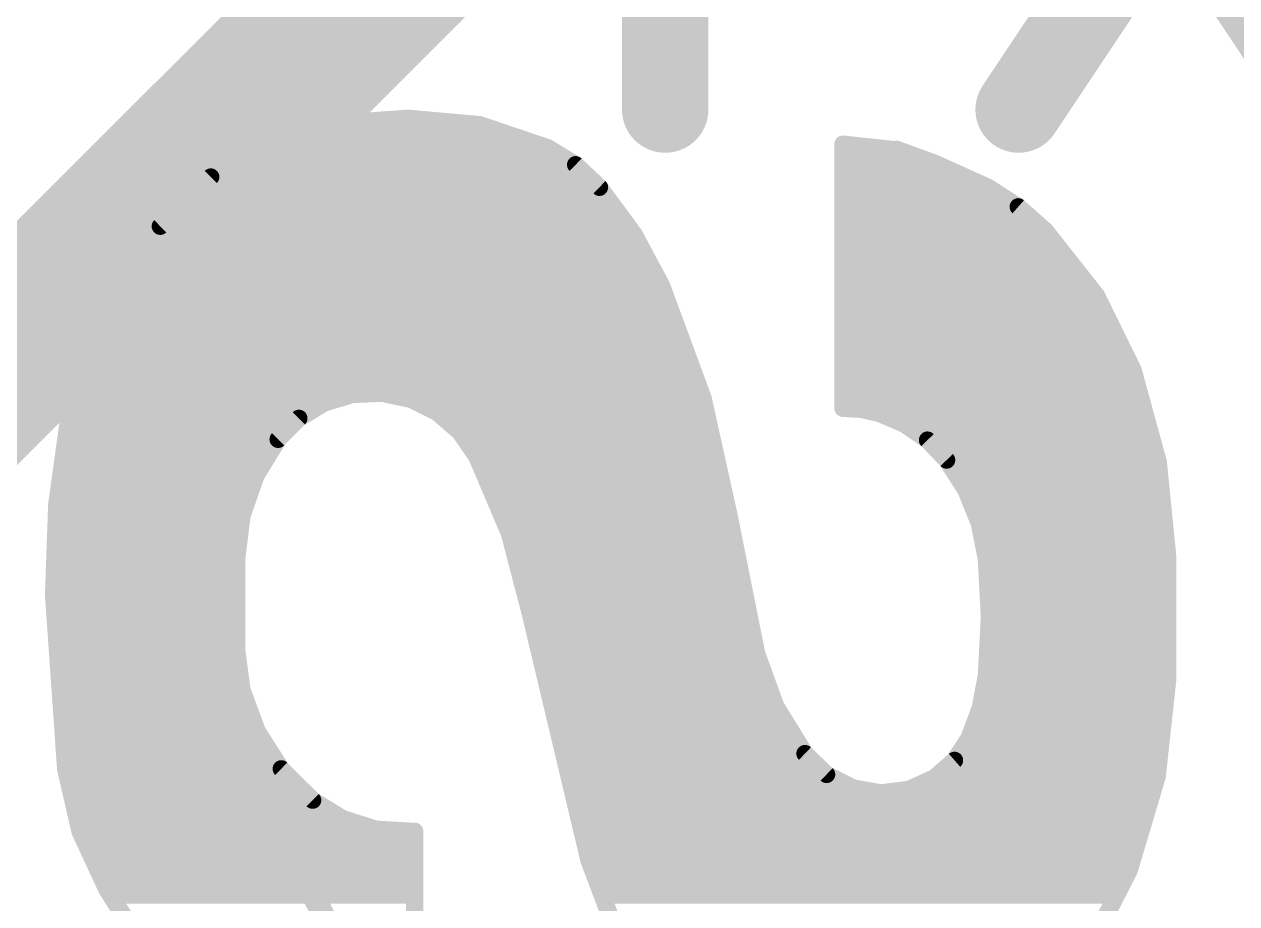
# Model space of a CAD drawing. Extents: x -17 to 90, y -12 to 22.
# Drawn here: x 4.303 to 6.086, y 2.197 to 3.491 of the extents above; entities that cross this region are included whole.
import ezdxf

# ---------------------------------------------------------------- set-up
doc = ezdxf.new("R2010")
doc.units = 0
for name, color, linetype in [('16', 132, 'CONTINUOUS'), ('21', 41, 'CONTINUOUS'), ('22', 40, 'CONTINUOUS')]:
    doc.layers.add(name, color=color, linetype=linetype)

msp = doc.modelspace()

# ---------------------------------------------------------------- linework, layer by layer
at = {"layer": '16', "const_width": 0.254}
msp.add_lwpolyline([(5.715, 4.445), (3.683, 2.413)], dxfattribs=at)
at = {"layer": '21', "const_width": 0.127}
for points in [[(5.2453, 3.3655), (5.2453, 4.0519)], [(5.7649, 4.0519), (6.2225, 3.3655)], [(6.2225, 4.0519), (5.7649, 3.3655)]]:
    msp.add_lwpolyline(points, dxfattribs=at)
at = {"layer": '21', "const_width": 0.0635}
for points in [[(5.7385, 3.3831, 1), (5.7913, 3.3479)], [(5.2135, 3.3655, 1), (5.277, 3.3655)]]:
    msp.add_lwpolyline(points, format="xyb", dxfattribs=at)
at = {"layer": '22', "const_width": 0.0254}
for points in [[(4.6961, 3.3309), (4.7625, 3.3452)], [(4.7625, 3.3452), (4.8666, 3.3528)], [(4.8666, 3.3528), (4.9721, 3.3434)], [(4.9721, 3.3434), (5.0724, 3.3096)], [(4.6335, 3.3043), (4.6961, 3.3309)], [(4.6878, 3.3274), (5.0195, 3.3274)], [(4.5771, 3.2664), (4.6335, 3.3043)], [(5.0724, 3.3096), (5.1136, 3.2844)], [(5.5067, 2.9261), (5.5067, 3.3147)], [(5.5067, 3.3147), (5.5778, 3.3071)], [(5.5499, 3.2588), (5.5855, 3.3071)], [(5.5778, 3.3071), (5.7074, 3.1013)], [(5.5855, 3.3071), (5.6413, 3.2868)], [(4.63, 3.302), (5.0848, 3.302)], [(5.5067, 3.302), (5.581, 3.302)], [(5.5817, 3.302), (5.5995, 3.302)], [(5.6413, 3.2868), (5.7201, 3.2512)], [(4.5923, 3.2766), (5.1219, 3.2766)], [(5.1136, 3.2844), (5.1486, 3.2512)], [(5.5067, 3.2766), (5.597, 3.2766)], [(5.563, 3.2766), (5.6639, 3.2766)], [(4.5028, 3.1938), (4.5771, 3.2664)], [(4.5615, 3.2512), (5.1486, 3.2512)], [(5.1486, 3.2512), (5.1995, 3.1821)], [(5.5067, 3.2512), (5.613, 3.2512)], [(5.6947, 3.0632), (5.5499, 3.2588)], [(5.5555, 3.2512), (5.7201, 3.2512)], [(5.7201, 3.2512), (5.7644, 3.2226)], [(4.5355, 3.2258), (5.1673, 3.2258)], [(5.5067, 3.2258), (5.629, 3.2258)], [(5.5743, 3.2258), (5.7594, 3.2258)], [(5.7644, 3.2226), (5.8039, 3.1877)], [(4.5095, 3.2004), (5.186, 3.2004)], [(5.5067, 3.2004), (5.645, 3.2004)], [(5.5931, 3.2004), (5.7895, 3.2004)], [(4.4422, 3.1094), (4.5028, 3.1938)], [(5.1995, 3.1821), (5.24, 3.1064)], [(5.8039, 3.1877), (5.8796, 3.0917)], [(4.4893, 3.175), (5.2033, 3.175)], [(5.5067, 3.175), (5.661, 3.175)], [(5.6119, 3.175), (5.8139, 3.175)], [(4.471, 3.1496), (5.2169, 3.1496)], [(4.5923, 3.0429), (4.9251, 3.1547)], [(4.9327, 3.1445), (4.6076, 3.0353)], [(4.9099, 3.1496), (4.9353, 3.1496)], [(4.9251, 3.1547), (4.9606, 3.1369)], [(5.1638, 2.7203), (4.9327, 3.1445)], [(5.5067, 3.1496), (5.677, 3.1496)], [(5.6307, 3.1496), (5.834, 3.1496)], [(4.9606, 3.1369), (5.4407, 2.3114)], [(4.397, 3.0159), (4.4422, 3.1094)], [(4.4528, 3.1242), (4.8723, 3.1242)], [(4.8343, 3.1242), (4.968, 3.1242)], [(4.9438, 3.1242), (5.2305, 3.1242)], [(5.5067, 3.1242), (5.693, 3.1242)], [(5.6495, 3.1242), (5.854, 3.1242)], [(4.437, 3.0988), (4.7966, 3.0988)], [(4.7587, 3.0988), (4.9828, 3.0988)], [(4.9576, 3.0988), (5.2428, 3.0988)], [(5.24, 3.1064), (5.301, 2.9409)], [(5.5067, 3.0988), (5.7081, 3.0988)], [(5.6683, 3.0988), (5.874, 3.0988)], [(5.7074, 3.1013), (5.8395, 2.6467)], [(5.8796, 3.0917), (5.9334, 2.982)], [(4.4248, 3.0734), (4.721, 3.0734)], [(4.6831, 3.0734), (4.9975, 3.0734)], [(4.9714, 3.0734), (5.2522, 3.0734)], [(5.5067, 3.0734), (5.7155, 3.0734)], [(5.6871, 3.0734), (5.8886, 3.0734)], [(5.8293, 2.6416), (5.6947, 3.0632)], [(4.4125, 3.048), (4.6454, 3.048)], [(4.5009, 2.6314), (4.5923, 3.0429)], [(4.6075, 3.048), (5.0123, 3.048)], [(4.9853, 3.048), (5.2615, 3.048)], [(5.5067, 3.048), (5.7229, 3.048)], [(5.6996, 3.048), (5.901, 3.048)], [(4.4003, 3.0226), (4.6047, 3.0226)], [(4.6076, 3.0353), (4.5187, 2.6416)], [(4.5878, 3.0226), (5.0271, 3.0226)], [(4.9991, 3.0226), (5.2709, 3.0226)], [(5.5067, 3.0226), (5.7303, 3.0226)], [(5.7077, 3.0226), (5.9135, 3.0226)], [(4.3688, 2.9159), (4.397, 3.0159)], [(4.3918, 2.9972), (4.599, 2.9972)], [(4.5821, 2.9972), (5.0418, 2.9972)], [(5.013, 2.9972), (5.2802, 2.9972)], [(5.5067, 2.9972), (5.7376, 2.9972)], [(5.7158, 2.9972), (5.9259, 2.9972)], [(4.3846, 2.9718), (4.5933, 2.9718)], [(4.5765, 2.9718), (5.0566, 2.9718)], [(5.0268, 2.9718), (5.2896, 2.9718)], [(5.5067, 2.9718), (5.745, 2.9718)], [(5.7239, 2.9718), (5.9362, 2.9718)], [(5.9334, 2.982), (5.9703, 2.8469)], [(4.829, 2.9482), (4.7854, 2.9464)], [(4.8716, 2.9391), (4.829, 2.9482)], [(4.3774, 2.9464), (4.5875, 2.9464)], [(4.5709, 2.9464), (4.7854, 2.9464)], [(4.7438, 2.9338), (4.7066, 2.9113)], [(4.7854, 2.9464), (4.7438, 2.9338)], [(4.8376, 2.9464), (5.0714, 2.9464)], [(4.9106, 2.9196), (4.8716, 2.9391)], [(5.0406, 2.9464), (5.2989, 2.9464)], [(5.301, 2.9409), (5.3391, 2.7686)], [(5.5067, 2.9464), (5.7524, 2.9464)], [(5.732, 2.9464), (5.9431, 2.9464)], [(4.3506, 2.7844), (4.3688, 2.9159)], [(4.3702, 2.921), (4.5818, 2.921)], [(4.5652, 2.921), (4.7226, 2.921)], [(4.7066, 2.9113), (4.6761, 2.8804)], [(4.9079, 2.921), (5.0862, 2.921)], [(4.9435, 2.891), (4.9106, 2.9196)], [(5.0545, 2.921), (5.3054, 2.921)], [(5.5337, 2.9245), (5.5067, 2.9261)], [(5.5601, 2.9185), (5.5337, 2.9245)], [(5.5491, 2.921), (5.7598, 2.921)], [(5.5975, 2.9025), (5.5601, 2.9185)], [(5.7401, 2.921), (5.95, 2.921)], [(4.366, 2.8956), (4.5761, 2.8956)], [(4.5596, 2.8956), (4.6911, 2.8956)], [(4.9382, 2.8956), (5.1009, 2.8956)], [(5.0683, 2.8956), (5.311, 2.8956)], [(5.631, 2.8793), (5.5975, 2.9025)], [(5.6074, 2.8956), (5.7672, 2.8956)], [(5.7482, 2.8956), (5.957, 2.8956)], [(4.6761, 2.8804), (4.6434, 2.8268)], [(4.9682, 2.855), (4.9435, 2.891)], [(5.6591, 2.8499), (5.631, 2.8793)], [(4.3625, 2.8702), (4.5703, 2.8702)], [(4.5539, 2.8702), (4.6699, 2.8702)], [(4.9578, 2.8702), (5.1157, 2.8702)], [(5.0821, 2.8702), (5.3166, 2.8702)], [(5.6397, 2.8702), (5.7746, 2.8702)], [(5.7563, 2.8702), (5.9639, 2.8702)], [(4.3589, 2.8448), (4.5646, 2.8448)], [(4.5483, 2.8448), (4.6544, 2.8448)], [(5.0161, 2.7423), (4.9682, 2.855)], [(4.9725, 2.8448), (5.1305, 2.8448)], [(5.096, 2.8448), (5.3222, 2.8448)], [(5.6875, 2.8056), (5.6591, 2.8499)], [(5.6624, 2.8448), (5.7819, 2.8448)], [(5.7644, 2.8448), (5.9705, 2.8448)], [(5.9703, 2.8469), (5.9842, 2.7076)], [(4.6434, 2.8268), (4.6228, 2.7674)], [(4.3554, 2.8194), (4.5589, 2.8194)], [(4.5427, 2.8194), (4.6409, 2.8194)], [(4.9833, 2.8194), (5.1453, 2.8194)], [(5.1098, 2.8194), (5.3279, 2.8194)], [(5.6787, 2.8194), (5.7893, 2.8194)], [(5.7072, 2.7567), (5.6875, 2.8056)], [(5.7725, 2.8194), (5.973, 2.8194)], [(4.3519, 2.794), (4.5531, 2.794)], [(4.537, 2.794), (4.632, 2.794)], [(4.9941, 2.794), (5.16, 2.794)], [(5.1237, 2.794), (5.3335, 2.794)], [(5.6922, 2.794), (5.7967, 2.794)], [(5.7806, 2.794), (5.9756, 2.794)], [(4.3459, 2.6518), (4.3506, 2.7844)], [(4.35, 2.7686), (4.5474, 2.7686)], [(4.5314, 2.7686), (4.6232, 2.7686)], [(4.6228, 2.7674), (4.6152, 2.7051)], [(5.0049, 2.7686), (5.1748, 2.7686)], [(5.1375, 2.7686), (5.3391, 2.7686)], [(5.3391, 2.7686), (5.3797, 2.5654)], [(5.7024, 2.7686), (5.8041, 2.7686)], [(5.7175, 2.7051), (5.7072, 2.7567)], [(5.7888, 2.7686), (5.9781, 2.7686)], [(4.3491, 2.7432), (4.5416, 2.7432)], [(4.5257, 2.7432), (4.6199, 2.7432)], [(5.0157, 2.7432), (5.1896, 2.7432)], [(5.047, 2.6238), (5.0161, 2.7423)], [(5.1513, 2.7432), (5.3442, 2.7432)], [(5.7099, 2.7432), (5.8115, 2.7432)], [(5.7969, 2.7432), (5.9806, 2.7432)], [(4.3482, 2.7178), (4.5359, 2.7178)], [(4.5201, 2.7178), (4.6168, 2.7178)], [(5.0225, 2.7178), (5.2043, 2.7178)], [(5.4254, 2.2809), (5.1638, 2.7203)], [(5.1653, 2.7178), (5.3493, 2.7178)], [(5.715, 2.7178), (5.8188, 2.7178)], [(5.805, 2.7178), (5.9832, 2.7178)], [(4.6152, 2.7051), (4.6152, 2.5705)], [(5.722, 2.6187), (5.7175, 2.7051)], [(5.9842, 2.7076), (5.9842, 2.5273)], [(4.3473, 2.6924), (4.5302, 2.6924)], [(4.5144, 2.6924), (4.6152, 2.6924)], [(5.0291, 2.6924), (5.2191, 2.6924)], [(5.1804, 2.6924), (5.3543, 2.6924)], [(5.7182, 2.6924), (5.8262, 2.6924)], [(5.8131, 2.6924), (5.9842, 2.6924)], [(4.3464, 2.667), (4.5244, 2.667)], [(4.5088, 2.667), (4.6152, 2.667)], [(5.0357, 2.667), (5.2339, 2.667)], [(5.1955, 2.667), (5.3594, 2.667)], [(5.7195, 2.667), (5.8336, 2.667)], [(5.8212, 2.667), (5.9842, 2.667)], [(4.3637, 2.3952), (4.3459, 2.6518)], [(5.8395, 2.6467), (5.7302, 2.2276)], [(4.3466, 2.6416), (4.5187, 2.6416)], [(4.8768, 1.9177), (4.5009, 2.6314)], [(4.5032, 2.6416), (4.6152, 2.6416)], [(4.5187, 2.6416), (4.8768, 1.9177)], [(5.0424, 2.6416), (5.2487, 2.6416)], [(5.2107, 2.6416), (5.3645, 2.6416)], [(5.715, 2.2631), (5.8293, 2.6416)], [(5.7208, 2.6416), (5.8382, 2.6416)], [(5.8293, 2.6416), (5.9842, 2.6416)], [(4.3484, 2.6162), (4.5313, 2.6162)], [(4.5089, 2.6162), (4.6152, 2.6162)], [(5.1333, 2.2606), (5.047, 2.6238)], [(5.0488, 2.6162), (5.2634, 2.6162)], [(5.2258, 2.6162), (5.3696, 2.6162)], [(5.7175, 2.5324), (5.722, 2.6187)], [(5.7218, 2.6162), (5.8315, 2.6162)], [(5.8216, 2.6162), (5.9842, 2.6162)], [(4.3501, 2.5908), (4.5438, 2.5908)], [(4.5223, 2.5908), (4.6152, 2.5908)], [(5.0548, 2.5908), (5.2782, 2.5908)], [(5.2409, 2.5908), (5.3746, 2.5908)], [(5.7205, 2.5908), (5.8249, 2.5908)], [(5.814, 2.5908), (5.9842, 2.5908)], [(4.3519, 2.5654), (4.5564, 2.5654)], [(4.5357, 2.5654), (4.6159, 2.5654)], [(4.6152, 2.5705), (4.6228, 2.5121)], [(5.0609, 2.5654), (5.293, 2.5654)], [(5.256, 2.5654), (5.3797, 2.5654)], [(5.3797, 2.5654), (5.4077, 2.4881)], [(5.7192, 2.5654), (5.8183, 2.5654)], [(5.8063, 2.5654), (5.9842, 2.5654)], [(4.3537, 2.54), (4.569, 2.54)], [(4.549, 2.54), (4.6192, 2.54)], [(5.0669, 2.54), (5.3077, 2.54)], [(5.2711, 2.54), (5.3889, 2.54)], [(5.7179, 2.54), (5.8117, 2.54)], [(5.7986, 2.54), (5.9842, 2.54)], [(5.7086, 2.4856), (5.7175, 2.5324)], [(5.9842, 2.5273), (5.9687, 2.3843)], [(4.3554, 2.5146), (4.5815, 2.5146)], [(4.5624, 2.5146), (4.6225, 2.5146)], [(4.6228, 2.5121), (4.6454, 2.4508)], [(5.073, 2.5146), (5.3225, 2.5146)], [(5.2863, 2.5146), (5.3981, 2.5146)], [(5.7141, 2.5146), (5.8051, 2.5146)], [(5.7909, 2.5146), (5.9828, 2.5146)], [(4.3572, 2.4892), (4.5941, 2.4892)], [(4.5758, 2.4892), (4.6312, 2.4892)], [(5.079, 2.4892), (5.3373, 2.4892)], [(5.3014, 2.4892), (5.4073, 2.4892)], [(5.4077, 2.4881), (5.4508, 2.4181)], [(5.6921, 2.4409), (5.7086, 2.4856)], [(5.7093, 2.4892), (5.7984, 2.4892)], [(5.7833, 2.4892), (5.9801, 2.4892)], [(4.3589, 2.4638), (4.6067, 2.4638)], [(4.5892, 2.4638), (4.6406, 2.4638)], [(4.6454, 2.4508), (4.6806, 2.3957)], [(5.085, 2.4638), (5.3521, 2.4638)], [(5.3165, 2.4638), (5.4226, 2.4638)], [(5.7006, 2.4638), (5.7918, 2.4638)], [(5.7756, 2.4638), (5.9773, 2.4638)], [(4.3607, 2.4384), (4.6192, 2.4384)], [(4.6026, 2.4384), (4.6533, 2.4384)], [(5.0911, 2.4384), (5.3668, 2.4384)], [(5.3316, 2.4384), (5.4383, 2.4384)], [(5.6708, 2.4082), (5.6921, 2.4409)], [(5.6905, 2.4384), (5.7852, 2.4384)], [(5.7679, 2.4384), (5.9746, 2.4384)], [(4.3625, 2.413), (4.6318, 2.413)], [(4.6159, 2.413), (4.6696, 2.413)], [(5.0971, 2.413), (5.3816, 2.413)], [(5.3468, 2.413), (5.4561, 2.413)], [(5.4508, 2.4181), (5.4826, 2.3874)], [(5.6739, 2.413), (5.7786, 2.413)], [(5.7603, 2.413), (5.9718, 2.413)], [(4.3849, 2.3031), (4.3637, 2.3952)], [(4.6806, 2.3957), (4.7269, 2.3495)], [(5.6413, 2.3825), (5.6708, 2.4082)], [(4.3655, 2.3876), (4.6443, 2.3876)], [(4.6293, 2.3876), (4.6887, 2.3876)], [(5.1031, 2.3876), (5.3964, 2.3876)], [(5.3619, 2.3876), (5.4824, 2.3876)], [(5.4826, 2.3874), (5.522, 2.3673)], [(5.6037, 2.3654), (5.6413, 2.3825)], [(5.6472, 2.3876), (5.7719, 2.3876)], [(5.7526, 2.3876), (5.9691, 2.3876)], [(5.9687, 2.3843), (5.9276, 2.2465)], [(4.3713, 2.3622), (4.6569, 2.3622)], [(4.6427, 2.3622), (4.7142, 2.3622)], [(5.1092, 2.3622), (5.4112, 2.3622)], [(5.377, 2.3622), (5.5511, 2.3622)], [(5.522, 2.3673), (5.5627, 2.3602)], [(5.5627, 2.3602), (5.6037, 2.3654)], [(5.5787, 2.3622), (5.7653, 2.3622)], [(5.7449, 2.3622), (5.9621, 2.3622)], [(4.7269, 2.3495), (4.7709, 2.3224)], [(4.3772, 2.3368), (4.6695, 2.3368)], [(4.6561, 2.3368), (4.7475, 2.3368)], [(5.1152, 2.3368), (5.4259, 2.3368)], [(5.3921, 2.3368), (5.7587, 2.3368)], [(5.7373, 2.3368), (5.9546, 2.3368)], [(4.383, 2.3114), (4.682, 2.3114)], [(4.6694, 2.3114), (4.8056, 2.3114)], [(4.7709, 2.3224), (4.8201, 2.3068)], [(4.8201, 2.3068), (4.8717, 2.3038)], [(5.1212, 2.3114), (5.4407, 2.3114)], [(5.4072, 2.3114), (5.7521, 2.3114)], [(5.4407, 2.3114), (5.715, 2.2631)], [(5.7296, 2.3114), (5.947, 2.3114)], [(4.4247, 2.2174), (4.3849, 2.3031)], [(4.8717, 2.3038), (4.8768, 2.3038)], [(4.8768, 2.3038), (4.8768, 1.9177)], [(4.3929, 2.286), (4.6946, 2.286)], [(4.6828, 2.286), (4.8768, 2.286)], [(5.1273, 2.286), (5.5849, 2.286)], [(5.4224, 2.286), (5.7454, 2.286)], [(5.7302, 2.2276), (5.4254, 2.2809)], [(5.7219, 2.286), (5.9394, 2.286)], [(4.4047, 2.2606), (4.7072, 2.2606)], [(4.6962, 2.2606), (4.8768, 2.2606)], [(5.1639, 2.1798), (5.1333, 2.2606)], [(5.1333, 2.2606), (5.9318, 2.2606)], [(5.5415, 2.2606), (5.7388, 2.2606)], [(4.4164, 2.2352), (4.7197, 2.2352)], [(4.7096, 2.2352), (4.8768, 2.2352)], [(5.1429, 2.2352), (5.9219, 2.2352)], [(5.6867, 2.2352), (5.7322, 2.2352)], [(5.9276, 2.2465), (5.8623, 2.1184)], [(4.5009, 2.098), (4.4247, 2.2174)], [(4.4296, 2.2098), (4.7323, 2.2098)], [(4.723, 2.2098), (4.8768, 2.2098)], [(5.1525, 2.2098), (5.9089, 2.2098)]]:
    msp.add_lwpolyline(points, dxfattribs=at)
at = {"layer": '22', "const_width": 0.0127}
for points in [[(4.762, 3.3515, 1), (4.763, 3.3389)], [(4.7638, 3.339, 1), (4.7612, 3.3514)], [(4.8672, 3.3591, 1), (4.866, 3.3465)], [(4.8671, 3.3465, 1), (4.8661, 3.3591)], [(4.9741, 3.3494, 1), (4.97, 3.3374)], [(4.9715, 3.3371, 1), (4.9726, 3.3497)], [(4.6878, 3.3338, 1), (4.6878, 3.3211)], [(4.6947, 3.3371, 1), (4.6974, 3.3247)], [(4.6985, 3.3251, 1), (4.6936, 3.3368)], [(5.0195, 3.3211, 1), (5.0195, 3.3338)], [(4.631, 3.3102, 1), (4.636, 3.2985)], [(4.637, 3.2991, 1), (4.63, 3.3096)], [(5.0757, 3.315, 1), (5.0691, 3.3042)], [(5.0704, 3.3036, 1), (5.0744, 3.3156)], [(5.5074, 3.321, 1), (5.506, 3.3084)], [(5.5131, 3.3147, 1), (5.5004, 3.3147)], [(5.5832, 3.3105, 1), (5.5724, 3.3037)], [(5.5771, 3.3008, 1), (5.5785, 3.3134)], [(5.5877, 3.3131, 1), (5.5833, 3.3011)], [(5.5906, 3.3033, 1), (5.5804, 3.3109)], [(4.63, 3.3083, 1), (4.63, 3.2957)], [(5.0848, 3.2957, 1), (5.0848, 3.3083)], [(5.5067, 3.3083, 1), (5.5067, 3.2957)], [(5.5817, 3.3083, 1), (5.5817, 3.2957)], [(5.581, 3.2957, 1), (5.581, 3.3083)], [(5.5995, 3.2957, 1), (5.5995, 3.3083)], [(5.6439, 3.2926, 1), (5.6387, 3.281)], [(5.6391, 3.2808, 1), (5.6435, 3.2928)], [(4.5923, 3.283, 1), (4.5923, 3.2703)], [(5.118, 3.289, 1), (5.1092, 3.2798)], [(5.1103, 3.279, 1), (5.1169, 3.2899)], [(5.1219, 3.2703, 1), (5.1219, 3.283)], [(5.5067, 3.283, 1), (5.5067, 3.2703)], [(5.563, 3.283, 1), (5.563, 3.2703)], [(5.597, 3.2703, 1), (5.597, 3.283)], [(5.6639, 3.2703, 1), (5.6639, 3.283)], [(4.5615, 3.2576, 1), (4.5615, 3.2449)], [(4.5736, 3.2717, 1), (4.5806, 3.2611)], [(4.5815, 3.2619, 1), (4.5727, 3.2709)], [(5.1537, 3.255, 1), (5.1435, 3.2474)], [(5.1486, 3.2449, 1), (5.1486, 3.2576)], [(5.5067, 3.2576, 1), (5.5067, 3.2449)], [(5.555, 3.2626, 1), (5.5448, 3.255)], [(5.5448, 3.2626, 1), (5.555, 3.255)], [(5.5555, 3.2576, 1), (5.5555, 3.2449)], [(5.613, 3.2449, 1), (5.613, 3.2576)], [(5.7235, 3.2565, 1), (5.7167, 3.2459)], [(5.7175, 3.2454, 1), (5.7227, 3.257)], [(5.7201, 3.2449, 1), (5.7201, 3.2576)], [(5.1442, 3.2466, 1), (5.153, 3.2558)], [(4.5355, 3.2321, 1), (4.5355, 3.2195)], [(5.1673, 3.2195, 1), (5.1673, 3.2321)], [(5.5067, 3.2321, 1), (5.5067, 3.2195)], [(5.5743, 3.2321, 1), (5.5743, 3.2195)], [(5.629, 3.2195, 1), (5.629, 3.2321)], [(5.7686, 3.2273, 1), (5.7602, 3.2178)], [(5.7594, 3.2195, 1), (5.7594, 3.2321)], [(5.7609, 3.2172, 1), (5.7678, 3.2279)], [(4.5095, 3.2067, 1), (4.5095, 3.1941)], [(5.186, 3.1941, 1), (5.186, 3.2067)], [(5.5067, 3.2067, 1), (5.5067, 3.1941)], [(5.5931, 3.2067, 1), (5.5931, 3.1941)], [(5.645, 3.1941, 1), (5.645, 3.2067)], [(5.7895, 3.1941, 1), (5.7895, 3.2067)], [(4.4984, 3.1983, 1), (4.5072, 3.1893)], [(4.508, 3.1901, 1), (4.4976, 3.1975)], [(5.2051, 3.1851, 1), (5.1939, 3.1791)], [(5.1944, 3.1783, 1), (5.2046, 3.1858)], [(5.8089, 3.1916, 1), (5.7989, 3.1838)], [(5.7997, 3.1829, 1), (5.8081, 3.1925)], [(4.4893, 3.1814, 1), (4.4893, 3.1687)], [(5.2033, 3.1687, 1), (5.2033, 3.1814)], [(5.5067, 3.1814, 1), (5.5067, 3.1687)], [(5.6119, 3.1814, 1), (5.6119, 3.1687)], [(5.661, 3.1687, 1), (5.661, 3.1814)], [(5.8139, 3.1687, 1), (5.8139, 3.1814)], [(4.471, 3.1559, 1), (4.471, 3.1433)], [(4.9099, 3.1559, 1), (4.9099, 3.1433)], [(4.9279, 3.1604, 1), (4.9223, 3.149)], [(4.9271, 3.1487, 1), (4.9231, 3.1607)], [(4.9383, 3.1475, 1), (4.9271, 3.1415)], [(4.9347, 3.1385, 1), (4.9307, 3.1505)], [(4.9353, 3.1433, 1), (4.9353, 3.1559)], [(5.2169, 3.1433, 1), (5.2169, 3.1559)], [(5.5067, 3.1559, 1), (5.5067, 3.1433)], [(5.6307, 3.1559, 1), (5.6307, 3.1433)], [(5.677, 3.1433, 1), (5.677, 3.1559)], [(5.834, 3.1433, 1), (5.834, 3.1559)], [(4.9661, 3.1401, 1), (4.9551, 3.1337)], [(4.9578, 3.1312, 1), (4.9634, 3.1426)], [(4.4479, 3.1067, 1), (4.4364, 3.1122)], [(4.4528, 3.1305, 1), (4.4528, 3.1179)], [(4.8343, 3.1305, 1), (4.8343, 3.1179)], [(4.8723, 3.1179, 1), (4.8723, 3.1305)], [(4.9438, 3.1305, 1), (4.9438, 3.1179)], [(4.968, 3.1179, 1), (4.968, 3.1305)], [(5.2305, 3.1179, 1), (5.2305, 3.1305)], [(5.5067, 3.1305, 1), (5.5067, 3.1179)], [(5.6495, 3.1305, 1), (5.6495, 3.1179)], [(5.693, 3.1179, 1), (5.693, 3.1305)], [(5.854, 3.1179, 1), (5.854, 3.1305)], [(4.437, 3.1052, 1), (4.437, 3.0925)], [(4.437, 3.1131, 1), (4.4473, 3.1057)], [(4.7587, 3.1052, 1), (4.7587, 3.0925)], [(4.7966, 3.0925, 1), (4.7966, 3.1052)], [(4.9576, 3.1052, 1), (4.9576, 3.0925)], [(4.9828, 3.0925, 1), (4.9828, 3.1052)], [(5.246, 3.1086, 1), (5.234, 3.1042)], [(5.2344, 3.1034, 1), (5.2456, 3.1094)], [(5.2428, 3.0925, 1), (5.2428, 3.1052)], [(5.5067, 3.1052, 1), (5.5067, 3.0925)], [(5.6683, 3.1052, 1), (5.6683, 3.0925)], [(5.7135, 3.1031, 1), (5.7013, 3.0995)], [(5.702, 3.0979, 1), (5.7128, 3.1047)], [(5.7081, 3.0925, 1), (5.7081, 3.1052)], [(5.8853, 3.0945, 1), (5.8739, 3.0889)], [(5.874, 3.0925, 1), (5.874, 3.1052)], [(4.4248, 3.0798, 1), (4.4248, 3.0671)], [(4.6831, 3.0798, 1), (4.6831, 3.0671)], [(4.721, 3.0671, 1), (4.721, 3.0798)], [(4.9714, 3.0798, 1), (4.9714, 3.0671)], [(4.9975, 3.0671, 1), (4.9975, 3.0798)], [(5.2522, 3.0671, 1), (5.2522, 3.0798)], [(5.5067, 3.0798, 1), (5.5067, 3.0671)], [(5.6871, 3.0798, 1), (5.6871, 3.0671)], [(5.7155, 3.0671, 1), (5.7155, 3.0798)], [(5.8746, 3.0878, 1), (5.8846, 3.0957)], [(5.8886, 3.0671, 1), (5.8886, 3.0798)], [(5.7007, 3.0651, 1), (5.6887, 3.0613)], [(5.6896, 3.0594, 1), (5.6998, 3.067)], [(4.4125, 3.0543, 1), (4.4125, 3.0417)], [(4.5903, 3.0489, 1), (4.5943, 3.0369)], [(4.5985, 3.0415, 1), (4.5861, 3.0443)], [(4.6075, 3.0543, 1), (4.6075, 3.0417)], [(4.6454, 3.0417, 1), (4.6454, 3.0543)], [(4.9853, 3.0543, 1), (4.9853, 3.0417)], [(5.0123, 3.0417, 1), (5.0123, 3.0543)], [(5.2615, 3.0417, 1), (5.2615, 3.0543)], [(5.5067, 3.0543, 1), (5.5067, 3.0417)], [(5.6996, 3.0543, 1), (5.6996, 3.0417)], [(5.7229, 3.0417, 1), (5.7229, 3.0543)], [(5.901, 3.0417, 1), (5.901, 3.0543)], [(4.4003, 3.029, 1), (4.4003, 3.0163)], [(4.5878, 3.029, 1), (4.5878, 3.0163)], [(4.6056, 3.0413, 1), (4.6096, 3.0293)], [(4.6138, 3.0339, 1), (4.6014, 3.0367)], [(4.6047, 3.0163, 1), (4.6047, 3.029)], [(4.9991, 3.029, 1), (4.9991, 3.0163)], [(5.0271, 3.0163, 1), (5.0271, 3.029)], [(5.2709, 3.0163, 1), (5.2709, 3.029)], [(5.5067, 3.029, 1), (5.5067, 3.0163)], [(5.7077, 3.029, 1), (5.7077, 3.0163)], [(5.7303, 3.0163, 1), (5.7303, 3.029)], [(5.9135, 3.0163, 1), (5.9135, 3.029)], [(4.3913, 3.0186, 1), (4.4028, 3.0131)], [(4.4032, 3.0141, 1), (4.3909, 3.0176)], [(4.3918, 3.0036, 1), (4.3918, 2.9909)], [(4.5821, 3.0036, 1), (4.5821, 2.9909)], [(4.599, 2.9909, 1), (4.599, 3.0036)], [(5.013, 3.0036, 1), (5.013, 2.9909)], [(5.0418, 2.9909, 1), (5.0418, 3.0036)], [(5.2802, 2.9909, 1), (5.2802, 3.0036)], [(5.5067, 3.0036, 1), (5.5067, 2.9909)], [(5.7158, 3.0036, 1), (5.7158, 2.9909)], [(5.7376, 2.9909, 1), (5.7376, 3.0036)], [(5.9259, 2.9909, 1), (5.9259, 3.0036)], [(4.3846, 2.9781, 1), (4.3846, 2.9655)], [(4.5765, 2.9781, 1), (4.5765, 2.9655)], [(4.5933, 2.9655, 1), (4.5933, 2.9781)], [(5.0268, 2.9781, 1), (5.0268, 2.9655)], [(5.0566, 2.9655, 1), (5.0566, 2.9781)], [(5.2896, 2.9655, 1), (5.2896, 2.9781)], [(5.5067, 2.9781, 1), (5.5067, 2.9655)], [(5.7239, 2.9781, 1), (5.7239, 2.9655)], [(5.745, 2.9655, 1), (5.745, 2.9781)], [(5.9395, 2.9837, 1), (5.9273, 2.9803)], [(5.9277, 2.9792, 1), (5.9391, 2.9848)], [(5.9362, 2.9655, 1), (5.9362, 2.9781)], [(4.8303, 2.9545, 1), (4.8277, 2.942)], [(4.8292, 2.9419, 1), (4.8287, 2.9546)], [(4.3774, 2.9527, 1), (4.3774, 2.9401)], [(4.5709, 2.9527, 1), (4.5709, 2.9401)], [(4.5875, 2.9401, 1), (4.5875, 2.9527)], [(4.742, 2.9399, 1), (4.7457, 2.9277)], [(4.7471, 2.9284, 1), (4.7405, 2.9392)], [(4.7851, 2.9527, 1), (4.7857, 2.9401)], [(4.7872, 2.9403, 1), (4.7836, 2.9525)], [(4.7854, 2.9401, 1), (4.7854, 2.9527)], [(4.8376, 2.9527, 1), (4.8376, 2.9401)], [(4.8745, 2.9448, 1), (4.8688, 2.9334)], [(4.8703, 2.9329, 1), (4.873, 2.9453)], [(5.0406, 2.9527, 1), (5.0406, 2.9401)], [(5.0714, 2.9401, 1), (5.0714, 2.9527)], [(5.3072, 2.9422, 1), (5.2948, 2.9395)], [(5.295, 2.9387, 1), (5.3069, 2.943)], [(5.2989, 2.9401, 1), (5.2989, 2.9527)], [(5.5067, 2.9527, 1), (5.5067, 2.9401)], [(5.732, 2.9527, 1), (5.732, 2.9401)], [(5.7524, 2.9401, 1), (5.7524, 2.9527)], [(5.9431, 2.9401, 1), (5.9431, 2.9527)], [(4.3751, 2.915, 1), (4.3625, 2.9168)], [(4.3702, 2.9274, 1), (4.3702, 2.9147)], [(4.5652, 2.9274, 1), (4.5652, 2.9147)], [(4.5818, 2.9147, 1), (4.5818, 2.9274)], [(4.7111, 2.9069, 1), (4.7021, 2.9158)], [(4.7226, 2.9147, 1), (4.7226, 2.9274)], [(4.9079, 2.9274, 1), (4.9079, 2.9147)], [(4.9148, 2.9244, 1), (4.9065, 2.9148)], [(4.9078, 2.9139, 1), (4.9135, 2.9253)], [(5.0545, 2.9274, 1), (5.0545, 2.9147)], [(5.0862, 2.9147, 1), (5.0862, 2.9274)], [(5.3054, 2.9147, 1), (5.3054, 2.9274)], [(5.5071, 2.9324, 1), (5.5063, 2.9198)], [(5.5004, 2.9261, 1), (5.5131, 2.9261)], [(5.5351, 2.9307, 1), (5.5323, 2.9183)], [(5.5333, 2.9181, 1), (5.5341, 2.9308)], [(5.5491, 2.9274, 1), (5.5491, 2.9147)], [(5.5626, 2.9243, 1), (5.5576, 2.9127)], [(5.5587, 2.9123, 1), (5.5615, 2.9247)], [(5.7401, 2.9274, 1), (5.7401, 2.9147)], [(5.7598, 2.9147, 1), (5.7598, 2.9274)], [(5.95, 2.9147, 1), (5.95, 2.9274)], [(4.366, 2.9019, 1), (4.366, 2.8893)], [(4.3627, 2.9176, 1), (4.3749, 2.9142)], [(4.5596, 2.9019, 1), (4.5596, 2.8893)], [(4.5761, 2.8893, 1), (4.5761, 2.9019)], [(4.6911, 2.8893, 1), (4.6911, 2.9019)], [(4.7033, 2.9168, 1), (4.7099, 2.9059)], [(4.9382, 2.9019, 1), (4.9382, 2.8893)], [(5.0683, 2.9019, 1), (5.0683, 2.8893)], [(5.1009, 2.8893, 1), (5.1009, 2.9019)], [(5.311, 2.8893, 1), (5.311, 2.9019)], [(5.6011, 2.9077, 1), (5.5939, 2.8972)], [(5.595, 2.8966, 1), (5.6, 2.9083)], [(5.6074, 2.9019, 1), (5.6074, 2.8893)], [(5.7482, 2.9019, 1), (5.7482, 2.8893)], [(5.7672, 2.8893, 1), (5.7672, 2.9019)], [(5.957, 2.8893, 1), (5.957, 2.9019)], [(4.6716, 2.8849, 1), (4.6806, 2.8759)], [(4.6815, 2.8771, 1), (4.6707, 2.8837)], [(4.9488, 2.8946, 1), (4.9383, 2.8874)], [(4.9394, 2.8862, 1), (4.9477, 2.8958)], [(5.6355, 2.8837, 1), (5.6264, 2.8749)], [(5.6273, 2.8741, 1), (5.6346, 2.8845)], [(4.3625, 2.8765, 1), (4.3625, 2.8639)], [(4.5539, 2.8765, 1), (4.5539, 2.8639)], [(4.5703, 2.8639, 1), (4.5703, 2.8765)], [(4.6699, 2.8639, 1), (4.6699, 2.8765)], [(4.9578, 2.8765, 1), (4.9578, 2.8639)], [(5.0821, 2.8765, 1), (5.0821, 2.8639)], [(5.1157, 2.8639, 1), (5.1157, 2.8765)], [(5.3166, 2.8639, 1), (5.3166, 2.8765)], [(5.6397, 2.8765, 1), (5.6397, 2.8639)], [(5.7563, 2.8765, 1), (5.7563, 2.8639)], [(5.7746, 2.8639, 1), (5.7746, 2.8765)], [(5.9639, 2.8639, 1), (5.9639, 2.8765)], [(4.3589, 2.8512, 1), (4.3589, 2.8385)], [(4.5483, 2.8512, 1), (4.5483, 2.8385)], [(4.5646, 2.8385, 1), (4.5646, 2.8512)], [(4.6544, 2.8385, 1), (4.6544, 2.8512)], [(4.974, 2.8575, 1), (4.9624, 2.8525)], [(4.963, 2.8514, 1), (4.9734, 2.8586)], [(4.9725, 2.8512, 1), (4.9725, 2.8385)], [(5.096, 2.8512, 1), (5.096, 2.8385)], [(5.1305, 2.8385, 1), (5.1305, 2.8512)], [(5.3222, 2.8385, 1), (5.3222, 2.8512)], [(5.6644, 2.8533, 1), (5.6538, 2.8465)], [(5.6545, 2.8455, 1), (5.6637, 2.8543)], [(5.6624, 2.8512, 1), (5.6624, 2.8385)], [(5.7644, 2.8512, 1), (5.7644, 2.8385)], [(5.7819, 2.8385, 1), (5.7819, 2.8512)], [(5.9766, 2.8476, 1), (5.964, 2.8463)], [(5.9641, 2.8452, 1), (5.9764, 2.8486)], [(5.9705, 2.8385, 1), (5.9705, 2.8512)], [(4.638, 2.8301, 1), (4.6489, 2.8235)], [(4.6494, 2.8247, 1), (4.6374, 2.8288)], [(4.3554, 2.8258, 1), (4.3554, 2.8131)], [(4.5427, 2.8258, 1), (4.5427, 2.8131)], [(4.5589, 2.8131, 1), (4.5589, 2.8258)], [(4.6409, 2.8131, 1), (4.6409, 2.8258)], [(4.9833, 2.8258, 1), (4.9833, 2.8131)], [(5.1098, 2.8258, 1), (5.1098, 2.8131)], [(5.1453, 2.8131, 1), (5.1453, 2.8258)], [(5.3279, 2.8131, 1), (5.3279, 2.8258)], [(5.6787, 2.8258, 1), (5.6787, 2.8131)], [(5.6934, 2.8079, 1), (5.6816, 2.8032)], [(5.7725, 2.8258, 1), (5.7725, 2.8131)], [(5.7893, 2.8131, 1), (5.7893, 2.8258)], [(5.973, 2.8131, 1), (5.973, 2.8258)], [(4.3519, 2.8003, 1), (4.3519, 2.7877)], [(4.537, 2.8003, 1), (4.537, 2.7877)], [(4.5531, 2.7877, 1), (4.5531, 2.8003)], [(4.632, 2.7877, 1), (4.632, 2.8003)], [(4.9941, 2.8003, 1), (4.9941, 2.7877)], [(5.1237, 2.8003, 1), (5.1237, 2.7877)], [(5.16, 2.7877, 1), (5.16, 2.8003)], [(5.3335, 2.7877, 1), (5.3335, 2.8003)], [(5.6822, 2.8021, 1), (5.6929, 2.809)], [(5.6922, 2.8003, 1), (5.6922, 2.7877)], [(5.7806, 2.8003, 1), (5.7806, 2.7877)], [(5.7967, 2.7877, 1), (5.7967, 2.8003)], [(5.9756, 2.7877, 1), (5.9756, 2.8003)], [(4.3569, 2.7842, 1), (4.3442, 2.7847)], [(4.3443, 2.7853, 1), (4.3569, 2.7836)], [(4.35, 2.775, 1), (4.35, 2.7623)], [(4.5314, 2.775, 1), (4.5314, 2.7623)], [(4.5474, 2.7623, 1), (4.5474, 2.775)], [(4.6291, 2.7667, 1), (4.6165, 2.7682)], [(4.6168, 2.7695, 1), (4.6288, 2.7654)], [(4.6232, 2.7623, 1), (4.6232, 2.775)], [(5.0049, 2.775, 1), (5.0049, 2.7623)], [(5.1375, 2.775, 1), (5.1375, 2.7623)], [(5.1748, 2.7623, 1), (5.1748, 2.775)], [(5.3453, 2.7698, 1), (5.3329, 2.7674)], [(5.3329, 2.7672, 1), (5.3453, 2.77)], [(5.3391, 2.7623, 1), (5.3391, 2.775)], [(5.7024, 2.775, 1), (5.7024, 2.7623)], [(5.7134, 2.758, 1), (5.701, 2.7555)], [(5.7013, 2.7544, 1), (5.7131, 2.7591)], [(5.7888, 2.775, 1), (5.7888, 2.7623)], [(5.8041, 2.7623, 1), (5.8041, 2.775)], [(5.9781, 2.7623, 1), (5.9781, 2.775)], [(4.3491, 2.7496, 1), (4.3491, 2.7369)], [(4.5257, 2.7496, 1), (4.5257, 2.7369)], [(4.5416, 2.7369, 1), (4.5416, 2.7496)], [(4.6199, 2.7369, 1), (4.6199, 2.7496)], [(5.0157, 2.7496, 1), (5.0157, 2.7369)], [(5.0222, 2.7439, 1), (5.0099, 2.7407)], [(5.0102, 2.7398, 1), (5.0219, 2.7448)], [(5.1513, 2.7496, 1), (5.1513, 2.7369)], [(5.1896, 2.7369, 1), (5.1896, 2.7496)], [(5.3442, 2.7369, 1), (5.3442, 2.7496)], [(5.7099, 2.7496, 1), (5.7099, 2.7369)], [(5.7969, 2.7496, 1), (5.7969, 2.7369)], [(5.8115, 2.7369, 1), (5.8115, 2.7496)], [(5.9806, 2.7369, 1), (5.9806, 2.7496)], [(4.3482, 2.7241, 1), (4.3482, 2.7115)], [(4.5201, 2.7241, 1), (4.5201, 2.7115)], [(4.5359, 2.7115, 1), (4.5359, 2.7241)], [(4.6168, 2.7115, 1), (4.6168, 2.7241)], [(5.0225, 2.7241, 1), (5.0225, 2.7115)], [(5.1693, 2.7235, 1), (5.1583, 2.7171)], [(5.1582, 2.7173, 1), (5.1694, 2.7233)], [(5.1653, 2.7241, 1), (5.1653, 2.7115)], [(5.2043, 2.7115, 1), (5.2043, 2.7241)], [(5.3493, 2.7115, 1), (5.3493, 2.7241)], [(5.715, 2.7241, 1), (5.715, 2.7115)], [(5.805, 2.7241, 1), (5.805, 2.7115)], [(5.8188, 2.7115, 1), (5.8188, 2.7241)], [(5.9832, 2.7115, 1), (5.9832, 2.7241)], [(4.6216, 2.7051, 1), (4.6089, 2.7051)], [(4.6089, 2.7059, 1), (4.6215, 2.7043)], [(5.7238, 2.7054, 1), (5.7112, 2.7048)], [(5.7113, 2.7039, 1), (5.7237, 2.7063)], [(5.9906, 2.7076, 1), (5.9779, 2.7076)], [(5.9779, 2.707, 1), (5.9905, 2.7082)], [(4.3473, 2.6987, 1), (4.3473, 2.6861)], [(4.5144, 2.6987, 1), (4.5144, 2.6861)], [(4.5302, 2.6861, 1), (4.5302, 2.6987)], [(4.6152, 2.6861, 1), (4.6152, 2.6987)], [(5.0291, 2.6987, 1), (5.0291, 2.6861)], [(5.1804, 2.6987, 1), (5.1804, 2.6861)], [(5.2191, 2.6861, 1), (5.2191, 2.6987)], [(5.3543, 2.6861, 1), (5.3543, 2.6987)], [(5.7182, 2.6987, 1), (5.7182, 2.6861)], [(5.8131, 2.6987, 1), (5.8131, 2.6861)], [(5.8262, 2.6861, 1), (5.8262, 2.6987)], [(5.9842, 2.6861, 1), (5.9842, 2.6987)], [(4.3464, 2.6734, 1), (4.3464, 2.6607)], [(4.5088, 2.6734, 1), (4.5088, 2.6607)], [(4.5244, 2.6607, 1), (4.5244, 2.6734)], [(4.6152, 2.6607, 1), (4.6152, 2.6734)], [(5.0357, 2.6734, 1), (5.0357, 2.6607)], [(5.1955, 2.6734, 1), (5.1955, 2.6607)], [(5.2339, 2.6607, 1), (5.2339, 2.6734)], [(5.3594, 2.6607, 1), (5.3594, 2.6734)], [(5.7195, 2.6734, 1), (5.7195, 2.6607)], [(5.8212, 2.6734, 1), (5.8212, 2.6607)], [(5.8336, 2.6607, 1), (5.8336, 2.6734)], [(5.9842, 2.6607, 1), (5.9842, 2.6734)], [(4.3522, 2.6522, 1), (4.3396, 2.6514)], [(4.3396, 2.652, 1), (4.3522, 2.6516)], [(5.8456, 2.6451, 1), (5.8334, 2.6483)], [(4.3466, 2.6479, 1), (4.3466, 2.6353)], [(4.5065, 2.6344, 1), (4.4953, 2.6284)], [(4.4947, 2.6328, 1), (4.5071, 2.63)], [(4.5032, 2.6479, 1), (4.5032, 2.6353)], [(4.5244, 2.6444, 1), (4.513, 2.6388)], [(4.5125, 2.643, 1), (4.5249, 2.6402)], [(4.5187, 2.6353, 1), (4.5187, 2.6479)], [(4.6152, 2.6353, 1), (4.6152, 2.6479)], [(5.0424, 2.6479, 1), (5.0424, 2.6353)], [(5.2107, 2.6479, 1), (5.2107, 2.6353)], [(5.2487, 2.6353, 1), (5.2487, 2.6479)], [(5.3645, 2.6353, 1), (5.3645, 2.6479)], [(5.7208, 2.6479, 1), (5.7208, 2.6353)], [(5.8293, 2.6479, 1), (5.8293, 2.6353)], [(5.8354, 2.6398, 1), (5.8232, 2.6434)], [(5.8233, 2.6397, 1), (5.8353, 2.6435)], [(5.8334, 2.6449, 1), (5.8456, 2.6485)], [(5.8382, 2.6353, 1), (5.8382, 2.6479)], [(5.9842, 2.6353, 1), (5.9842, 2.6479)], [(4.3484, 2.6225, 1), (4.3484, 2.6099)], [(4.5089, 2.6225, 1), (4.5089, 2.6099)], [(4.5313, 2.6099, 1), (4.5313, 2.6225)], [(4.6152, 2.6099, 1), (4.6152, 2.6225)], [(5.0532, 2.6253, 1), (5.0408, 2.6223)], [(5.0409, 2.6222, 1), (5.0531, 2.6254)], [(5.0488, 2.6225, 1), (5.0488, 2.6099)], [(5.2258, 2.6225, 1), (5.2258, 2.6099)], [(5.2634, 2.6099, 1), (5.2634, 2.6225)], [(5.3696, 2.6099, 1), (5.3696, 2.6225)], [(5.7283, 2.6184, 1), (5.7156, 2.6191)], [(5.7218, 2.6225, 1), (5.7218, 2.6099)], [(5.7156, 2.6184, 1), (5.7283, 2.6191)], [(5.8216, 2.6225, 1), (5.8216, 2.6099)], [(5.8315, 2.6099, 1), (5.8315, 2.6225)], [(5.9842, 2.6099, 1), (5.9842, 2.6225)], [(4.3501, 2.5972, 1), (4.3501, 2.5845)], [(4.5223, 2.5972, 1), (4.5223, 2.5845)], [(4.5438, 2.5845, 1), (4.5438, 2.5972)], [(4.6152, 2.5845, 1), (4.6152, 2.5972)], [(5.0548, 2.5972, 1), (5.0548, 2.5845)], [(5.2409, 2.5972, 1), (5.2409, 2.5845)], [(5.2782, 2.5845, 1), (5.2782, 2.5972)], [(5.3746, 2.5845, 1), (5.3746, 2.5972)], [(5.7205, 2.5972, 1), (5.7205, 2.5845)], [(5.814, 2.5972, 1), (5.814, 2.5845)], [(5.8249, 2.5845, 1), (5.8249, 2.5972)], [(5.9842, 2.5845, 1), (5.9842, 2.5972)], [(4.3519, 2.5717, 1), (4.3519, 2.5591)], [(4.5357, 2.5717, 1), (4.5357, 2.5591)], [(4.5564, 2.5591, 1), (4.5564, 2.5717)], [(4.6215, 2.5713, 1), (4.6089, 2.5697)], [(4.6089, 2.5705, 1), (4.6216, 2.5705)], [(4.6159, 2.5591, 1), (4.6159, 2.5717)], [(5.0609, 2.5717, 1), (5.0609, 2.5591)], [(5.256, 2.5717, 1), (5.256, 2.5591)], [(5.293, 2.5591, 1), (5.293, 2.5717)], [(5.3857, 2.5676, 1), (5.3737, 2.5632)], [(5.3735, 2.5642, 1), (5.3859, 2.5666)], [(5.3797, 2.5591, 1), (5.3797, 2.5717)], [(5.7192, 2.5717, 1), (5.7192, 2.5591)], [(5.8063, 2.5717, 1), (5.8063, 2.5591)], [(5.8183, 2.5591, 1), (5.8183, 2.5717)], [(5.9842, 2.5591, 1), (5.9842, 2.5717)], [(4.3537, 2.5463, 1), (4.3537, 2.5337)], [(4.549, 2.5463, 1), (4.549, 2.5337)], [(4.569, 2.5337, 1), (4.569, 2.5463)], [(4.6192, 2.5337, 1), (4.6192, 2.5463)], [(5.0669, 2.5463, 1), (5.0669, 2.5337)], [(5.2711, 2.5463, 1), (5.2711, 2.5337)], [(5.3077, 2.5337, 1), (5.3077, 2.5463)], [(5.3889, 2.5337, 1), (5.3889, 2.5463)], [(5.7179, 2.5463, 1), (5.7179, 2.5337)], [(5.7986, 2.5463, 1), (5.7986, 2.5337)], [(5.8117, 2.5337, 1), (5.8117, 2.5463)], [(5.9842, 2.5337, 1), (5.9842, 2.5463)], [(5.7112, 2.5327, 1), (5.7238, 2.5321)], [(5.7237, 2.5312, 1), (5.7113, 2.5336)], [(5.9905, 2.5266, 1), (5.9779, 2.528)], [(5.9779, 2.5273, 1), (5.9906, 2.5273)], [(4.3554, 2.521, 1), (4.3554, 2.5083)], [(4.5624, 2.521, 1), (4.5624, 2.5083)], [(4.5815, 2.5083, 1), (4.5815, 2.521)], [(4.6288, 2.5143, 1), (4.6168, 2.5099)], [(4.6165, 2.5113, 1), (4.6291, 2.5129)], [(4.6225, 2.5083, 1), (4.6225, 2.521)], [(5.073, 2.521, 1), (5.073, 2.5083)], [(5.2863, 2.521, 1), (5.2863, 2.5083)], [(5.3225, 2.5083, 1), (5.3225, 2.521)], [(5.3981, 2.5083, 1), (5.3981, 2.521)], [(5.7141, 2.521, 1), (5.7141, 2.5083)], [(5.7909, 2.521, 1), (5.7909, 2.5083)], [(5.8051, 2.5083, 1), (5.8051, 2.521)], [(5.9828, 2.5083, 1), (5.9828, 2.521)], [(4.3572, 2.4956, 1), (4.3572, 2.4829)], [(4.5758, 2.4956, 1), (4.5758, 2.4829)], [(4.5941, 2.4829, 1), (4.5941, 2.4956)], [(4.6312, 2.4829, 1), (4.6312, 2.4956)], [(5.079, 2.4956, 1), (5.079, 2.4829)], [(5.3014, 2.4956, 1), (5.3014, 2.4829)], [(5.3373, 2.4829, 1), (5.3373, 2.4956)], [(5.4131, 2.4914, 1), (5.4023, 2.4848)], [(5.4017, 2.4859, 1), (5.4136, 2.4902)], [(5.4073, 2.4829, 1), (5.4073, 2.4956)], [(5.7146, 2.4834, 1), (5.7027, 2.4878)], [(5.7093, 2.4956, 1), (5.7093, 2.4829)], [(5.7833, 2.4956, 1), (5.7833, 2.4829)], [(5.7984, 2.4829, 1), (5.7984, 2.4956)], [(5.9801, 2.4829, 1), (5.9801, 2.4956)], [(5.7024, 2.4868, 1), (5.7149, 2.4844)], [(4.3589, 2.4701, 1), (4.3589, 2.4575)], [(4.5892, 2.4701, 1), (4.5892, 2.4575)], [(4.6067, 2.4575, 1), (4.6067, 2.4701)], [(4.6507, 2.4542, 1), (4.64, 2.4473)], [(4.6406, 2.4575, 1), (4.6406, 2.4701)], [(5.085, 2.4701, 1), (5.085, 2.4575)], [(5.3165, 2.4701, 1), (5.3165, 2.4575)], [(5.3521, 2.4575, 1), (5.3521, 2.4701)], [(5.4226, 2.4575, 1), (5.4226, 2.4701)], [(5.7006, 2.4701, 1), (5.7006, 2.4575)], [(5.7756, 2.4701, 1), (5.7756, 2.4575)], [(5.7918, 2.4575, 1), (5.7918, 2.4701)], [(5.9773, 2.4575, 1), (5.9773, 2.4701)], [(4.3607, 2.4447, 1), (4.3607, 2.4321)], [(4.6026, 2.4447, 1), (4.6026, 2.4321)], [(4.6192, 2.4321, 1), (4.6192, 2.4447)], [(4.6394, 2.4486, 1), (4.6513, 2.4529)], [(4.6533, 2.4321, 1), (4.6533, 2.4447)], [(5.0911, 2.4447, 1), (5.0911, 2.4321)], [(5.3316, 2.4447, 1), (5.3316, 2.4321)], [(5.3668, 2.4321, 1), (5.3668, 2.4447)], [(5.4383, 2.4321, 1), (5.4383, 2.4447)], [(5.6905, 2.4447, 1), (5.6905, 2.4321)], [(5.6861, 2.4431, 1), (5.6981, 2.4387)], [(5.6974, 2.4374, 1), (5.6868, 2.4444)], [(5.7679, 2.4447, 1), (5.7679, 2.4321)], [(5.7852, 2.4321, 1), (5.7852, 2.4447)], [(5.9746, 2.4321, 1), (5.9746, 2.4447)], [(4.3625, 2.4194, 1), (4.3625, 2.4067)], [(4.6159, 2.4194, 1), (4.6159, 2.4067)], [(4.6318, 2.4067, 1), (4.6318, 2.4194)], [(4.6696, 2.4067, 1), (4.6696, 2.4194)], [(5.0971, 2.4194, 1), (5.0971, 2.4067)], [(5.3468, 2.4194, 1), (5.3468, 2.4067)], [(5.3816, 2.4067, 1), (5.3816, 2.4194)], [(5.4552, 2.4227, 1), (5.4464, 2.4135)], [(5.4454, 2.4148, 1), (5.4562, 2.4214)], [(5.4561, 2.4067, 1), (5.4561, 2.4194)], [(5.6739, 2.4194, 1), (5.6739, 2.4067)], [(5.7603, 2.4194, 1), (5.7603, 2.4067)], [(5.7786, 2.4067, 1), (5.7786, 2.4194)], [(5.9718, 2.4067, 1), (5.9718, 2.4194)], [(4.3699, 2.3966, 1), (4.3575, 2.3938)], [(4.6851, 2.4002, 1), (4.6762, 2.3912)], [(5.6655, 2.4116, 1), (5.6761, 2.4047)], [(5.6749, 2.4034, 1), (5.6666, 2.4129)], [(4.3574, 2.3948, 1), (4.37, 2.3956)], [(4.3655, 2.3939, 1), (4.3655, 2.3813)], [(4.6293, 2.3939, 1), (4.6293, 2.3813)], [(4.6443, 2.3813, 1), (4.6443, 2.3939)], [(4.6753, 2.3923, 1), (4.686, 2.3991)], [(4.6887, 2.3813, 1), (4.6887, 2.3939)], [(5.1031, 2.3939, 1), (5.1031, 2.3813)], [(5.3619, 2.3939, 1), (5.3619, 2.3813)], [(5.3964, 2.3813, 1), (5.3964, 2.3939)], [(5.4855, 2.3931, 1), (5.4797, 2.3817)], [(5.4782, 2.3828, 1), (5.487, 2.392)], [(5.4824, 2.3813, 1), (5.4824, 2.3939)], [(5.6371, 2.3873, 1), (5.6455, 2.3777)], [(5.6439, 2.3767, 1), (5.6387, 2.3883)], [(5.6472, 2.3939, 1), (5.6472, 2.3813)], [(5.7526, 2.3939, 1), (5.7526, 2.3813)], [(5.7719, 2.3813, 1), (5.7719, 2.3939)], [(5.9624, 2.385, 1), (5.975, 2.3836)], [(5.9748, 2.3825, 1), (5.9626, 2.3861)], [(5.9691, 2.3813, 1), (5.9691, 2.3939)], [(4.3713, 2.3685, 1), (4.3713, 2.3559)], [(4.6427, 2.3685, 1), (4.6427, 2.3559)], [(4.6569, 2.3559, 1), (4.6569, 2.3685)], [(4.7142, 2.3559, 1), (4.7142, 2.3685)], [(5.1092, 2.3685, 1), (5.1092, 2.3559)], [(5.377, 2.3685, 1), (5.377, 2.3559)], [(5.4112, 2.3559, 1), (5.4112, 2.3685)], [(5.5231, 2.3736, 1), (5.5209, 2.361)], [(5.5191, 2.3616, 1), (5.5249, 2.373)], [(5.5511, 2.3559, 1), (5.5511, 2.3685)], [(5.5619, 2.3665, 1), (5.5635, 2.3539)], [(5.5616, 2.3539, 1), (5.5638, 2.3664)], [(5.5787, 2.3685, 1), (5.5787, 2.3559)], [(5.6011, 2.3712, 1), (5.6063, 2.3596)], [(5.6045, 2.3591, 1), (5.6029, 2.3717)], [(5.7449, 2.3685, 1), (5.7449, 2.3559)], [(5.7653, 2.3559, 1), (5.7653, 2.3685)], [(5.9621, 2.3559, 1), (5.9621, 2.3685)], [(4.7302, 2.3549, 1), (4.7236, 2.3441)], [(4.7224, 2.345, 1), (4.7314, 2.354)], [(4.3772, 2.3432, 1), (4.3772, 2.3305)], [(4.6561, 2.3432, 1), (4.6561, 2.3305)], [(4.6695, 2.3305, 1), (4.6695, 2.3432)], [(4.7475, 2.3305, 1), (4.7475, 2.3432)], [(5.1152, 2.3432, 1), (5.1152, 2.3305)], [(5.3921, 2.3432, 1), (5.3921, 2.3305)], [(5.4259, 2.3305, 1), (5.4259, 2.3432)], [(5.7373, 2.3432, 1), (5.7373, 2.3305)], [(5.7587, 2.3305, 1), (5.7587, 2.3432)], [(5.9546, 2.3305, 1), (5.9546, 2.3432)], [(4.383, 2.3177, 1), (4.383, 2.3051)], [(4.6694, 2.3177, 1), (4.6694, 2.3051)], [(4.682, 2.3051, 1), (4.682, 2.3177)], [(4.7728, 2.3284, 1), (4.769, 2.3163)], [(4.7675, 2.317, 1), (4.7742, 2.3278)], [(4.8056, 2.3051, 1), (4.8056, 2.3177)], [(4.8205, 2.3132, 1), (4.8198, 2.3005)], [(4.8182, 2.3008, 1), (4.822, 2.3129)], [(5.1212, 2.3177, 1), (5.1212, 2.3051)], [(5.4072, 2.3177, 1), (5.4072, 2.3051)], [(5.4418, 2.3177, 1), (5.4396, 2.3051)], [(5.4352, 2.3082, 1), (5.4462, 2.3146)], [(5.4407, 2.3051, 1), (5.4407, 2.3177)], [(5.7296, 2.3177, 1), (5.7296, 2.3051)], [(5.7521, 2.3051, 1), (5.7521, 2.3177)], [(5.947, 2.3051, 1), (5.947, 2.3177)], [(4.3907, 2.3058, 1), (4.3792, 2.3004)], [(4.3787, 2.3017, 1), (4.3911, 2.3045)], [(4.8717, 2.3102, 1), (4.8717, 2.2975)], [(4.8832, 2.3038, 1), (4.8704, 2.3038)], [(4.8713, 2.2975, 1), (4.8721, 2.3101)], [(4.8768, 2.2975, 1), (4.8768, 2.3102)], [(4.3929, 2.2923, 1), (4.3929, 2.2797)], [(4.6828, 2.2923, 1), (4.6828, 2.2797)], [(4.6946, 2.2797, 1), (4.6946, 2.2923)], [(4.8768, 2.2797, 1), (4.8768, 2.2923)], [(5.1273, 2.2923, 1), (5.1273, 2.2797)], [(5.4224, 2.2923, 1), (5.4224, 2.2797)], [(5.4265, 2.2872, 1), (5.4243, 2.2746)], [(5.4199, 2.2777, 1), (5.4309, 2.2841)], [(5.5849, 2.2797, 1), (5.5849, 2.2923)], [(5.7219, 2.2923, 1), (5.7219, 2.2797)], [(5.7454, 2.2797, 1), (5.7454, 2.2923)], [(5.9394, 2.2797, 1), (5.9394, 2.2923)], [(4.4047, 2.267, 1), (4.4047, 2.2543)], [(4.6962, 2.267, 1), (4.6962, 2.2543)], [(4.7072, 2.2543, 1), (4.7072, 2.267)], [(4.8768, 2.2543, 1), (4.8768, 2.267)], [(5.1333, 2.267, 1), (5.1333, 2.2543)], [(5.1392, 2.2628, 1), (5.1274, 2.2584)], [(5.1271, 2.2591, 1), (5.1395, 2.2621)], [(5.5415, 2.267, 1), (5.5415, 2.2543)], [(5.7089, 2.2649, 1), (5.7211, 2.2613)], [(5.7139, 2.2568, 1), (5.7161, 2.2694)], [(5.7388, 2.2543, 1), (5.7388, 2.267)], [(5.9318, 2.2543, 1), (5.9318, 2.267)], [(4.4164, 2.2416, 1), (4.4164, 2.2289)], [(4.7096, 2.2416, 1), (4.7096, 2.2289)], [(4.7197, 2.2289, 1), (4.7197, 2.2416)], [(4.8768, 2.2289, 1), (4.8768, 2.2416)], [(5.1429, 2.2416, 1), (5.1429, 2.2289)], [(5.6867, 2.2416, 1), (5.6867, 2.2289)], [(5.7322, 2.2289, 1), (5.7322, 2.2416)], [(5.9216, 2.2483, 1), (5.9337, 2.2447)], [(5.9219, 2.2289, 1), (5.9219, 2.2416)], [(5.9333, 2.2436, 1), (5.922, 2.2494)], [(4.4301, 2.2208, 1), (4.4193, 2.214)], [(5.7241, 2.2292, 1), (5.7363, 2.226)], [(5.7291, 2.2213, 1), (5.7313, 2.2339)], [(4.4189, 2.2147, 1), (4.4305, 2.2201)], [(4.4296, 2.2161, 1), (4.4296, 2.2035)], [(4.723, 2.2161, 1), (4.723, 2.2035)], [(4.7323, 2.2035, 1), (4.7323, 2.2161)], [(4.8768, 2.2035, 1), (4.8768, 2.2161)], [(5.1525, 2.2161, 1), (5.1525, 2.2035)], [(5.9089, 2.2035, 1), (5.9089, 2.2161)]]:
    msp.add_lwpolyline(points, format="xyb", dxfattribs=at)

doc.saveas('drawing.dxf')
